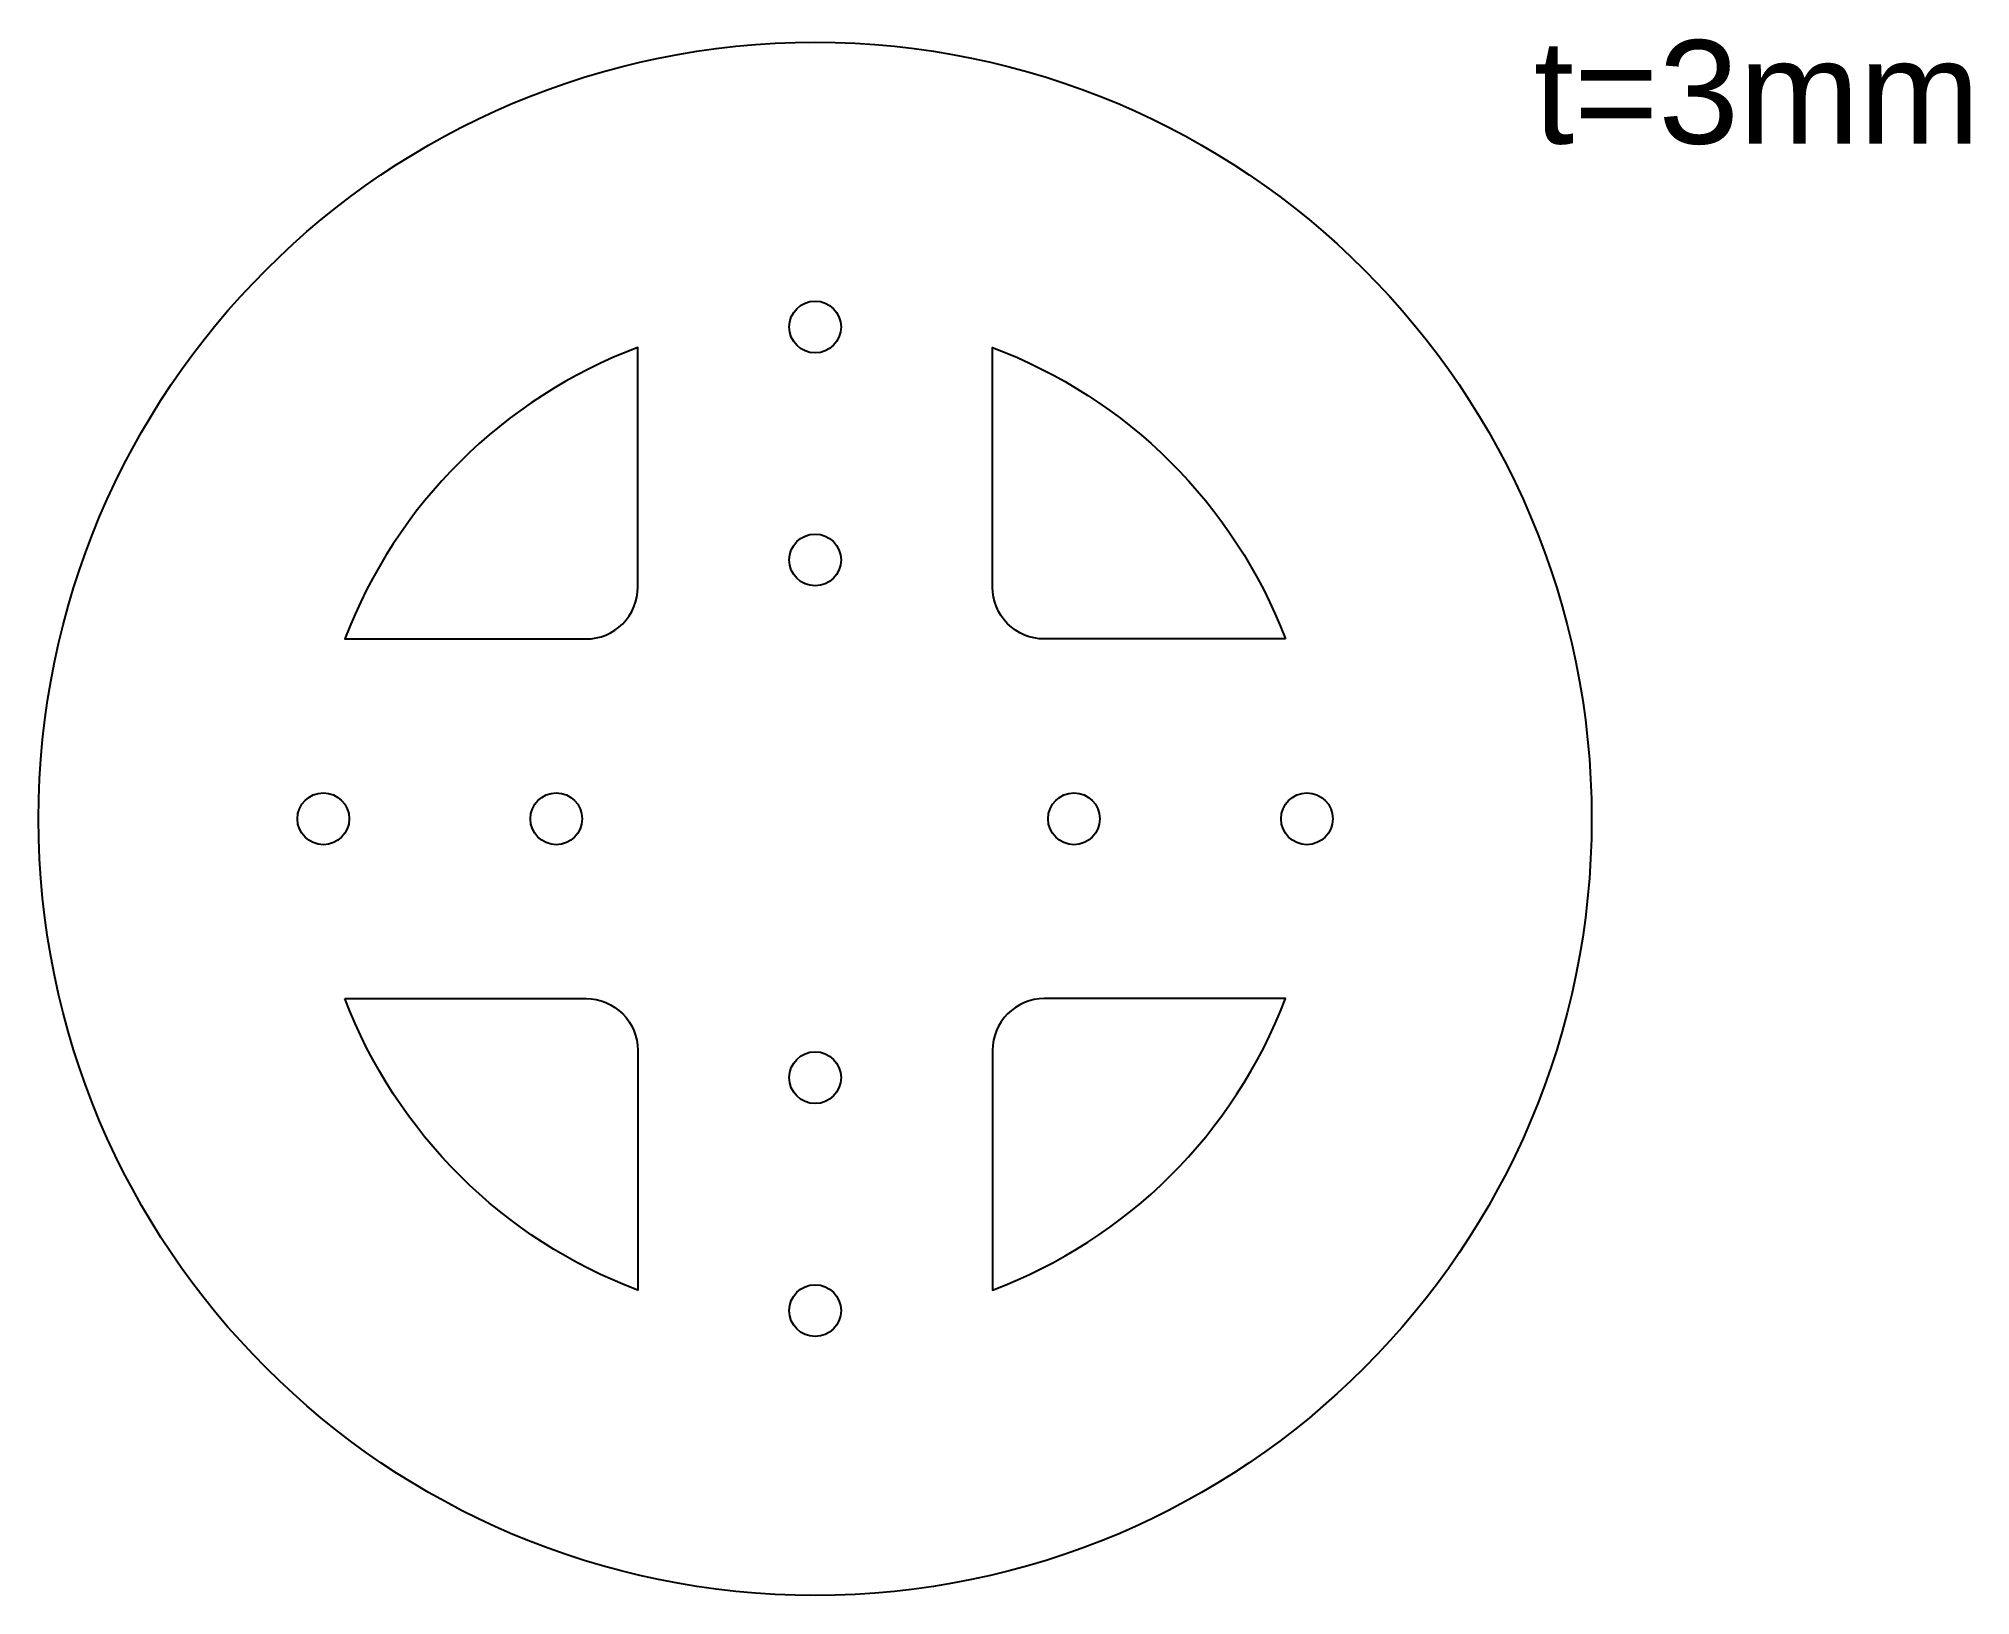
# Model space of a CAD drawing. Header units: millimetres. Extents: x -11.8 to 62.8, y -23.1 to 37.1.
import ezdxf

# ---------------------------------------------------------------- set-up
doc = ezdxf.new("R2010")
doc.units = ezdxf.units.MM
doc.header["$MEASUREMENT"] = 0
doc.layers.get('0').update_dxf_attribs({"true_color": 0xffffff})
doc.layers.add('AUSSENPROFILE', color=7, linetype='Continuous', true_color=0xffffff)
doc.layers.add('INNENPROFILE', color=7, linetype='Continuous', true_color=0xffffff)
doc.styles.add('textstyle15', font='')
doc.styles.get('textstyle15').set_extended_font_data('Arial')

msp = doc.modelspace()

# ---------------------------------------------------------------- linework, layer by layer
at = {"layer": 'AUSSENPROFILE'}
msp.add_circle((18.172, 6.948), 30, dxfattribs=at)
at = {"layer": 'INNENPROFILE'}
for points in [[(9.322, 13.896, 0.414214), (11.322, 15.896), (11.322, 25.158, 0.214658), (0, 13.896)], [(36.345, 13.896), (27.022, 13.896, -0.414214), (25.022, 15.896), (25.022, 25.158, -0.214658)], [(0, 0), (9.322, 0, -0.414214), (11.322, -2), (11.322, -11.261, -0.214658)], [(27.022, 0, 0.414214), (25.022, -2), (25.022, -11.261, 0.214658), (36.345, 0)]]:
    msp.add_lwpolyline(points, format="xyb", close=True, dxfattribs=at)
for centre in [(18.172, 25.948), (18.172, 16.948), (-0.828, 6.948), (8.172, 6.948), (28.172, 6.948), (37.172, 6.948), (18.172, -3.052), (18.172, -12.052)]:
    msp.add_circle(centre, 1, dxfattribs=at)

# ---------------------------------------------------------------- texts
at = {"insert": (45.941, 37.028), "char_height": 4, "attachment_point": 1, "style": 'textstyle15'}
msp.add_mtext('t=3mm', dxfattribs=at)

doc.saveas('drawing.dxf')
